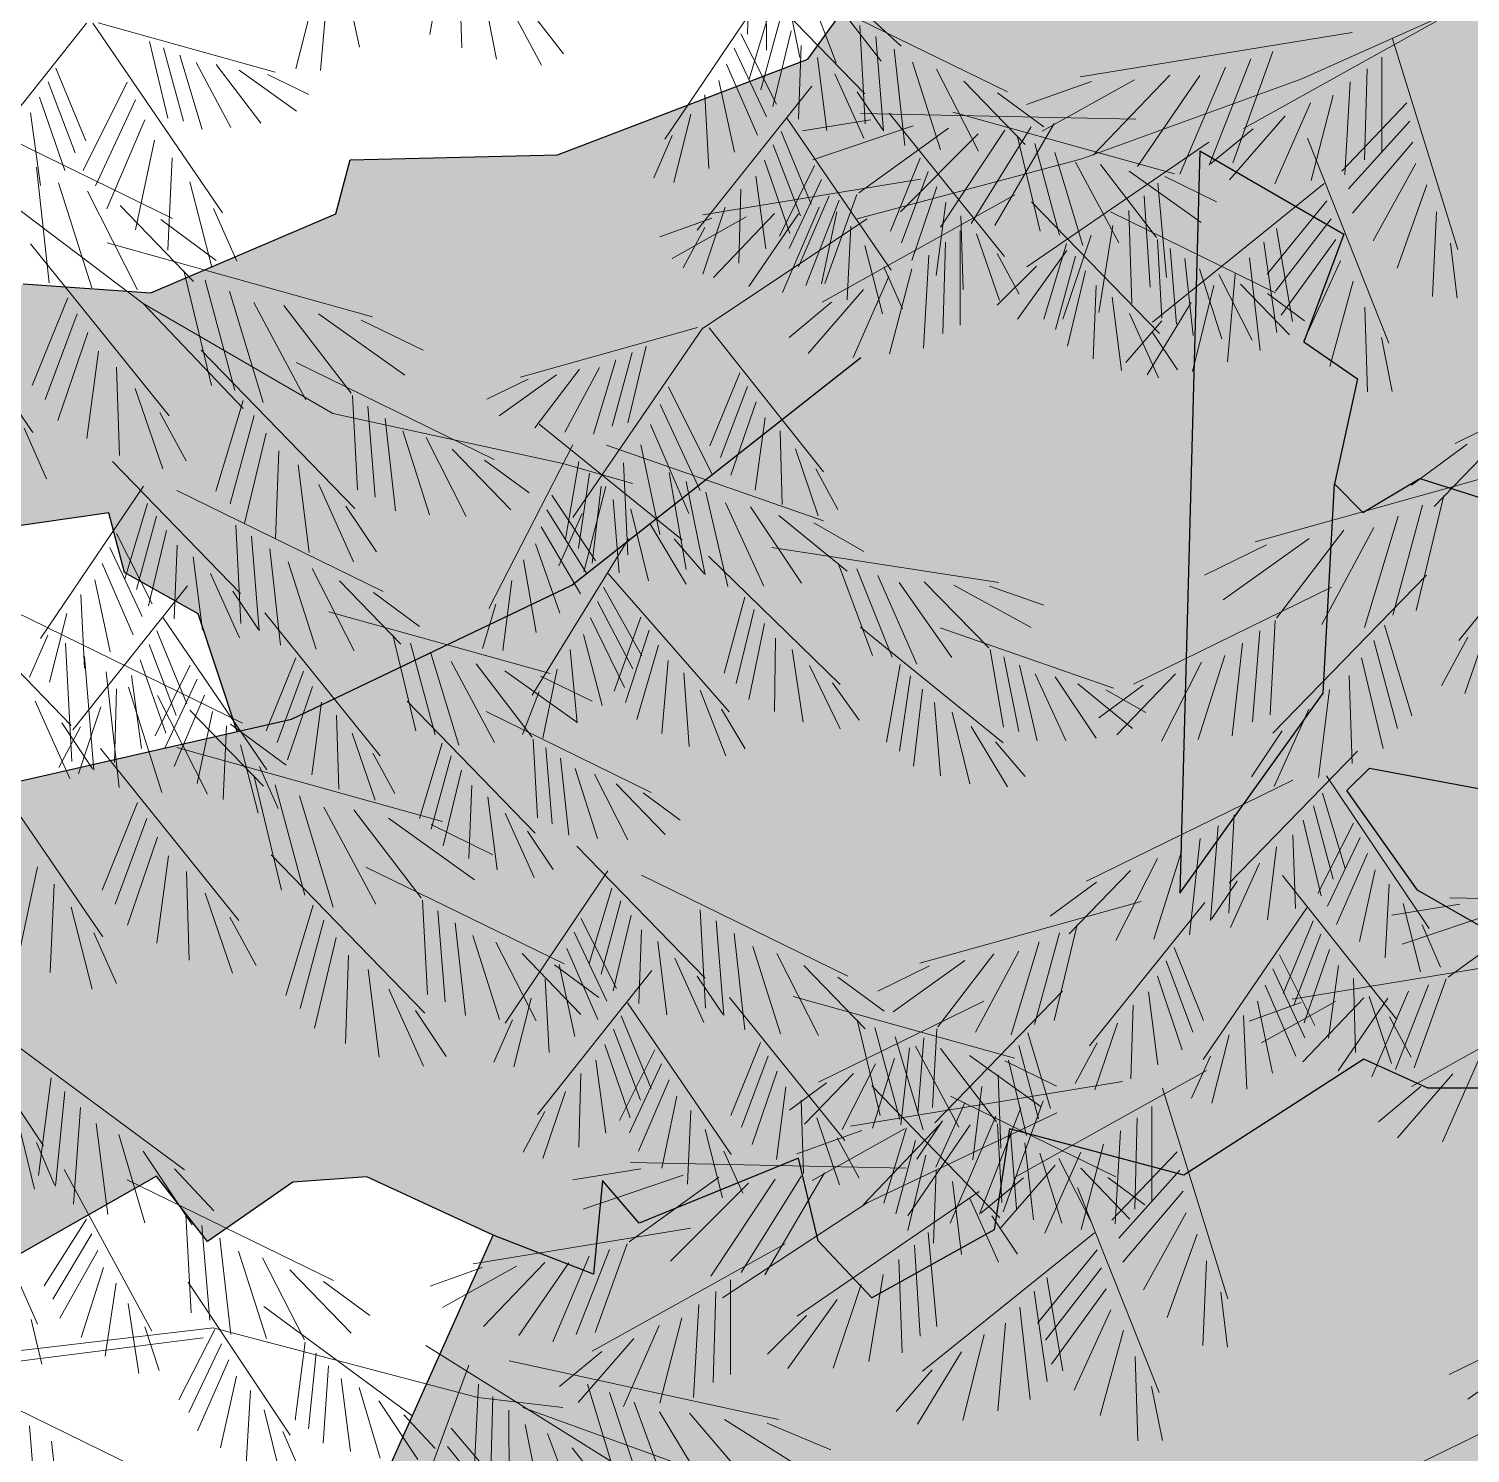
# Model space of a CAD drawing. Header units: millimetres. Extents: x 2403 to 72627, y 1744 to 50777.
# Drawn here: x 22744 to 26409, y 32480 to 36101 of the extents above; entities that cross this region are included whole.
import ezdxf

# ---------------------------------------------------------------- set-up
doc = ezdxf.new("R2010")
doc.units = ezdxf.units.MM
doc.layers.add('dwgmodels.com', color=250, linetype='Continuous')

# ---------------------------------------------------------------- blocks, each defined once
blk = doc.blocks.new('de7')
at = {"layer": 'dwgmodels.com', "linetype": 'Continuous', "lineweight": 0}
for p, q in [((-1054.1, 3943.4), (-387.3, 4241.8)), ((650.9, 4116.2), (631.4, 3999.5)), ((1038.1, 4116), (1035.2, 4000)), ((517.7, 4093.6), (541.7, 3983.7)), ((668.2, 4094.9), (671.8, 3982.9)), ((1021.5, 4091.9), (1184.3, 3924.2)), ((1058.5, 4098.3), (1059.1, 3979.9)), ((694.2, 4078.8), (715.9, 3968.4)), ((1079.2, 4080.2), (1101.8, 3970.4)), ((1107.6, 4068.7), (1147.7, 3963.7)), ((501.3, 4061.2), (492.4, 3954)), ((722.1, 4055.6), (773, 3960.8)), ((1060.8, 4060.5), (930.1, 3866.8)), ((1103.4, 4055), (1365.8, 3926.6)), ((1139, 4050.6), (1205.2, 3965.8)), ((1065.9, 4038.7), (1037.1, 3942.8)), ((1178.6, 4032.2), (1230.3, 3984.8)), ((-882.9, 4016.5), (-1128, 3880.1)), ((194.7, 4014.2), (49.2, 3831.3)), ((202.8, 4014), (367.8, 3772.9)), ((209.5, 4014.4), (434.6, 3951.7)), ((478.3, 4024.1), (461, 3956.1)), ((758, 4030.7), (801, 3975.2)), ((1077.4, 4022.6), (1052.1, 3929.3)), ((-989.8, 4002.3), (-1335.7, 3945.7)), ((1026.5, 4000.3), (1071.8, 3911)), ((1090.4, 4004.2), (1067.4, 3908.3)), ((1178.1, 4011.1), (1184.8, 3886.1)), ((1198.4, 3997.1), (1208.1, 3876.6)), ((-1090.8, 3977.9), (-1141.8, 3836.5)), ((-938.9, 3994), (-855.8, 3726.2)), ((274.7, 3990.8), (298.1, 3893.5)), ((292.7, 3982.7), (317.9, 3889.4)), ((1018, 3982.5), (1059.4, 3895.1)), ((1103.5, 3985.5), (1100, 3892.1)), ((1221.5, 3980.9), (1235, 3858.4)), ((-1119, 3968.7), (-1171.9, 3833.7)), ((-952.4, 3970.7), (-952.4, 3850.5)), ((313.2, 3973.4), (341.7, 3879)), ((334, 3963.9), (378, 3881.5)), ((359.4, 3961.4), (416.3, 3887)), ((1008.5, 3962.1), (1048, 3871.7)), ((1124.2, 3970.6), (1135.9, 3877.5)), ((1244.9, 3964.5), (1280.3, 3853.2)), ((-1321.5, 3940.1), (-1404.1, 3910.6)), ((-1266.9, 3942.2), (-1384.3, 3876.6)), ((-1333.5, 3841.7), (-1054.1, 3943.4)), ((-1222, 3947.9), (-1319.1, 3846.2)), ((-1183.7, 3947.4), (-1262.9, 3831.8)), ((-1151.1, 3958.2), (-1209.1, 3822.1)), ((-971.1, 3956.2), (-974.3, 3840.2)), ((155.8, 3956.9), (193.9, 3864.3)), ((388.8, 3954.4), (461.8, 3902.3)), ((424.8, 3949), (477.4, 3923.4)), ((998.8, 3941.3), (1018.7, 3850.1)), ((1146.1, 3949.7), (1182.8, 3867.9)), ((1275.5, 3955.7), (1328.6, 3851.2)), ((1310.1, 3940.4), (1387.9, 3859.7)), ((-1014, 3922.5), (-1042.3, 3814.1)), ((-992.4, 3939.5), (-999.2, 3821.4)), ((145.9, 3939.7), (180.3, 3849.3)), ((246.2, 3939.1), (190.3, 3827)), ((1116.7, 3933.8), (971.2, 3750.9)), ((981, 3923), (986, 3829.4)), ((1174.5, 3926.9), (1207, 3878.3)), ((1353.1, 3925.6), (1411.9, 3882.2)), ((-1043, 3912.6), (-1088.5, 3809.7)), ((-920.3, 3913), (-1003.3, 3826)), ((-10.7, 3919.8), (304.2, 3765.8)), ((134.8, 3920.2), (167.1, 3827)), ((256.9, 3916.8), (206, 3807.2)), ((-1602.4, 3891.3), (-1688.9, 3877.3)), ((-1264.9, 3892.1), (-1615.3, 3899.4)), ((-1368.7, 3886.4), (-1444.5, 3756.7)), ((-1075.3, 3896.1), (-1145.8, 3814.9)), ((-916.8, 3889.5), (-994.6, 3803.4)), ((123.6, 3900.2), (136.2, 3807.7)), ((269, 3891.4), (220.4, 3778.1)), ((963.2, 3898.6), (941.4, 3811.6)), ((1085.7, 3893), (1217.7, 3700.1)), ((1215.4, 3899.6), (1362, 3717.6)), ((1296.3, 3900.8), (1577.8, 3822.4)), ((-1548.3, 3883.4), (-1675.7, 3840.2)), ((-1503.1, 3880.8), (-1617.1, 3798.5)), ((-1465.6, 3873.3), (-1564.4, 3774.1)), ((-1431.5, 3878), (-1513.3, 3754.8)), ((-1398, 3882.5), (-1474.6, 3759.4)), ((-1115.8, 3879.8), (-1170, 3835.2)), ((-1047, 3867.8), (-943.2, 3607.2)), ((939.3, 3871.2), (915.9, 3817.6)), ((1077.8, 3876.5), (1115.9, 3783.9)), ((1377.8, 3871.4), (1407.1, 3749.6)), ((-1172.2, 3862.6), (-1403.7, 3704.2)), ((-912.9, 3862.8), (-989.5, 3772.6)), ((266.7, 3657.6), (6.3, 3854.4)), ((281.3, 3865.5), (257.2, 3751.3)), ((1067.9, 3859.3), (1102.3, 3769)), ((1400.3, 3861.2), (1431.8, 3744.5)), ((1425.9, 3849.6), (1461.6, 3731.5)), ((-1619.2, 3765.5), (-1333.5, 3841.7)), ((-909, 3835.6), (-963.4, 3737.6)), ((131, 3831), (147.3, 3683.9)), ((303.6, 3842.8), (298.2, 3725.7)), ((1056.8, 3839.8), (1089.1, 3746.6)), ((1120.4, 3833), (1075.7, 3743.3)), ((1254.6, 3842.5), (1217.1, 3749.7)), ((1452, 3837.6), (1507, 3734.7)), ((1483.7, 3834.6), (1554.9, 3741.5)), ((-1538.7, 3815.8), (-1815.5, 3770.5)), ((326.1, 3812.4), (354, 3703.8)), ((1045.6, 3819.8), (1058.2, 3727.3)), ((1129, 3815.2), (1088.2, 3727.5)), ((1264.6, 3825.4), (1230.8, 3734.8)), ((1520.5, 3825.8), (1611.7, 3760.7)), ((1565.5, 3819.1), (1631.2, 3787.1)), ((-1418.9, 3795.9), (-1664, 3659.6)), ((-1619.6, 3796.2), (-1660.3, 3683.1)), ((-1254.4, 3794.4), (-1247, 3678.6)), ((-1025.6, 3810.1), (-1244, 3634.2)), ((-1237.1, 3810.6), (-1226.1, 3690.9)), ((-894.9, 3808.4), (-933, 3702.5)), ((159.1, 3811.2), (201.5, 3677.7)), ((195.9, 3800.7), (259.5, 3675.3)), ((1026.4, 3802.9), (1024, 3709.2)), ((1138.7, 3794.8), (1099.8, 3704.2)), ((1275.8, 3805.9), (1244.1, 3712.5)), ((-1667.8, 3780.4), (-1714.2, 3671.6)), ((-1642.1, 3788.9), (-1684.4, 3680.8)), ((-1274.1, 3775.9), (-1270, 3657.6)), ((-1022.1, 3788.4), (-1098, 3695.2)), ((237.3, 3782.3), (330.7, 3685.5)), ((356.2, 3778.3), (385.9, 3711.5)), ((1006.7, 3780), (978.2, 3695)), ((1287.2, 3786), (1275.1, 3693.5)), ((1396.2, 3787.1), (1558.9, 3619.4)), ((-1804.1, 3766), (-1870.2, 3742.4)), ((-1760.5, 3767.7), (-1854.4, 3715.1)), ((-1816.1, 3625.8), (-1606.6, 3765.5)), ((-1724.5, 3772.2), (-1802.2, 3690.9)), ((-1693.9, 3771.8), (-1757.2, 3679.3)), ((-1294.1, 3757), (-1312.2, 3646.4)), ((-1016.8, 3765.3), (-1087.6, 3673.4)), ((-882.9, 3774.2), (-887.9, 3666.7)), ((289, 3764.5), (359.5, 3712.4)), ((1148.5, 3774.1), (1129.2, 3682.8)), ((1306.4, 3769.3), (1309.4, 3675.6)), ((1496.5, 3774.1), (1706.5, 3671.4)), ((-1488.4, 3750.2), (-1488.4, 3630)), ((-1322, 3744.4), (-1357.8, 3637.8)), ((-1086.2, 3753.2), (-1065.9, 3634.7)), ((-1010.8, 3739), (-1080.2, 3643.1)), ((980.8, 3754.5), (953.2, 3702.9)), ((1166.4, 3755.9), (1162, 3662.3)), ((1326.3, 3746.5), (1355.3, 3661.6)), ((1556.3, 3739.1), (1561.7, 3639)), ((-1507.1, 3735.6), (-1510.3, 3619.6)), ((-1352.7, 3725.1), (-1415.4, 3637.7)), ((-1102.2, 3735.7), (-1085.7, 3620.9)), ((-864.9, 3734.4), (-856.5, 3664.7)), ((-31.9, 3725.4), (126.4, 3493.9)), ((123.7, 3733.4), (299.6, 3515)), ((220.8, 3734.9), (558.5, 3640.7)), ((1184.3, 3731.6), (1206.7, 3644.8)), ((1352.4, 3721.2), (1380.3, 3669.8)), ((1440.6, 3733.9), (1411.7, 3638)), ((1572.6, 3727.8), (1580.4, 3631.4)), ((-1550, 3702), (-1578.3, 3593.6)), ((-1528.4, 3719), (-1535.2, 3600.8)), ((-1391.5, 3705), (-1441.3, 3655.6)), ((-1120.4, 3715.7), (-1107.1, 3598.1)), ((-1004.8, 3712.1), (-1051.3, 3610.2)), ((1208.4, 3704.4), (1232.2, 3650.9)), ((1452, 3717.8), (1426.7, 3624.5)), ((1591, 3714.9), (1601.9, 3616.9)), ((1609.8, 3701.7), (1638.1, 3612.7)), ((-1579, 3692.1), (-1624.5, 3589.2)), ((-1138.8, 3695.3), (-1148.3, 3583.7)), ((-988.6, 3686.1), (-1018.3, 3577.6)), ((318.6, 3699.5), (353.8, 3553.4)), ((345.6, 3687.3), (383.4, 3547.3)), ((1465, 3699.4), (1442, 3603.5)), ((1634.3, 3694.7), (1676.7, 3611.1)), ((-1611.3, 3675.6), (-1681.8, 3594.4)), ((-1165.7, 3680.6), (-1193.1, 3571.5)), ((376.4, 3673.3), (419.2, 3531.7)), ((1478.2, 3680.7), (1474.7, 3587.3)), ((1498.9, 3665.8), (1510.5, 3572.7)), ((1661.9, 3682.4), (1724.2, 3617.9)), ((1696.3, 3670.6), (1743.4, 3635.9)), ((-1651.8, 3659.3), (-1705.9, 3614.7)), ((-1194.7, 3658.9), (-1250.5, 3566.9)), ((-973.9, 3653), (-970.6, 3545.4)), ((170.8, 3664.9), (125.7, 3553.4)), ((508, 3517.9), (266.7, 3657.6)), ((266.7, 3657.6), (393.7, 3524.2)), ((407.6, 3659), (473.6, 3535.5)), ((445.7, 3655.4), (531.1, 3543.7)), ((-1231.9, 3635.9), (-1277.7, 3582.7)), ((-544.3, 3634), (-859.2, 3480)), ((182.7, 3644.4), (142.1, 3535.7)), ((489.8, 3644.8), (599.3, 3566.7)), ((543.8, 3636.7), (622.6, 3598.4)), ((1520.7, 3644.9), (1557.5, 3563.1)), ((-1822.4, 3627.1), (-2047.5, 3564.3)), ((-1815.7, 3626.7), (-1980.7, 3385.6)), ((-1807.6, 3626.9), (-1662.1, 3443.9)), ((-952.9, 3614.7), (-939.1, 3545.9)), ((196.2, 3621), (158.1, 3508.9)), ((1549.1, 3622.1), (1581.6, 3573.5)), ((-1905.6, 3595.4), (-1930.8, 3502)), ((-1887.6, 3603.5), (-1911, 3506.1)), ((209.9, 3597.1), (195.3, 3486)), ((340.6, 3598.4), (536, 3397.1)), ((-1972.3, 3574.1), (-2029.2, 3499.6)), ((-1946.9, 3576.5), (-1990.9, 3494.2)), ((-1926.1, 3586), (-1954.6, 3491.6)), ((233, 3577), (236.5, 3464.6)), ((461.1, 3582.8), (713, 3459.6)), ((-2037.7, 3561.7), (-2090.3, 3536.1)), ((-2001.7, 3567), (-2074.7, 3515)), ((-1768.7, 3569.5), (-1806.8, 3476.9)), ((-1859.1, 3551.7), (-1803.2, 3439.7)), ((-1758.8, 3552.4), (-1793.2, 3462)), ((256.7, 3549.6), (291.6, 3447.8)), ((532.8, 3540.7), (539.2, 3420.7)), ((-1869.8, 3529.5), (-1818.9, 3419.9)), ((-1747.7, 3532.8), (-1780, 3439.6)), ((288.1, 3519.2), (321.6, 3457.6)), ((393.9, 3534.5), (359.3, 3419.4)), ((552.3, 3527.2), (561.7, 3411.5)), ((-1881.9, 3504), (-1833.3, 3390.8)), ((-1736.5, 3512.8), (-1749.1, 3420.3)), ((407.7, 3515.2), (377.3, 3403.2)), ((800.1, 3454.4), (508, 3517.9)), ((574.5, 3511.7), (587.5, 3394.1)), ((770.3, 3504.4), (951.9, 3357.3)), ((-1717.3, 3496), (-1714.9, 3402.3)), ((-792.3, 3496.5), (-885.7, 3399.8)), ((115.3, 3499.1), (143.9, 3435)), ((423.3, 3493.1), (395.7, 3378)), ((596.9, 3495.9), (630.9, 3389.1)), ((626.4, 3487.5), (677.3, 3387.2)), ((-1894.2, 3478.2), (-1870.1, 3364)), ((-1697.7, 3473), (-1669.1, 3388)), ((-844, 3478.8), (-914.5, 3426.7)), ((439.1, 3470.6), (434.9, 3358.7)), ((659.5, 3472.8), (734.3, 3395.4)), ((813.1, 3477.9), (706.4, 3270)), ((856, 3477.5), (1131.9, 3381.3)), ((-1916.5, 3455.4), (-1911.1, 3338.4)), ((-1671.7, 3447.5), (-1644.1, 3396)), ((-775.8, 3449.1), (-1113.5, 3355)), ((-678.7, 3447.6), (-854.6, 3229.2)), ((227.8, 3456.9), (390.5, 3289.2)), ((463.9, 3452.8), (477.8, 3341.1)), ((700.8, 3458.6), (757.3, 3416.9)), ((889, 3429), (800.1, 3454.4)), ((820.8, 3456.8), (803.6, 3358.2)), ((490.1, 3427.7), (534.2, 3329.5)), ((834.1, 3442.2), (820.1, 3346.5)), ((935.4, 3442.9), (957, 3319.5)), ((957.3, 3431.3), (981.3, 3312.9)), ((-1939, 3425), (-1966.9, 3316.5)), ((-873.6, 3413.7), (-908.8, 3267.7)), ((267.1, 3425.5), (136.3, 3231.8)), ((309.6, 3420), (572, 3291.6)), ((786.2, 3414.1), (841.8, 3330.7)), ((849.2, 3425.5), (837.8, 3327.5)), ((864.5, 3408.5), (872.1, 3315.4)), ((982.1, 3418.1), (1010.2, 3298)), ((-1969.1, 3390.9), (-1998.8, 3324.2)), ((-900.6, 3401.6), (-938.4, 3261.5)), ((272.2, 3403.7), (243.3, 3307.8)), ((524.2, 3400.3), (563.2, 3342)), ((779.9, 3395.3), (831.4, 3313.5)), ((886.8, 3396.2), (909.4, 3305.2)), ((1007.3, 3404.5), (1055.7, 3298.3)), ((1038.8, 3399.5), (1103.9, 3302.1)), ((-962.6, 3373.2), (-1028.6, 3249.7)), ((-931.4, 3387.6), (-974.2, 3245.9)), ((283.6, 3387.6), (258.3, 3294.3)), ((384.4, 3376.1), (391, 3251.1)), ((772.9, 3373.9), (822.8, 3288.9)), ((911, 3378), (957.2, 3301.2)), ((1074.9, 3388.3), (1161.8, 3317.6)), ((1119.4, 3378.8), (1182.9, 3342.7)), ((-1044.8, 3359.1), (-1154.2, 3280.9)), ((-1000.7, 3369.6), (-1086.1, 3257.9)), ((232.7, 3365.3), (278, 3276)), ((296.6, 3369.2), (273.6, 3273.3)), ((404.6, 3362.1), (414.4, 3241.6)), ((883.7, 3358.8), (761.1, 3159.8)), ((941.9, 3358.8), (979.9, 3314.4)), ((-1098.8, 3351), (-1177.6, 3312.6)), ((224.3, 3347.5), (265.6, 3260.1)), ((309.8, 3350.5), (306.3, 3257.1)), ((330.5, 3335.6), (342.1, 3242.5)), ((427.7, 3345.9), (441.3, 3223.4)), ((765.7, 3352.2), (796.3, 3264)), ((985.7, 3336.6), (1153, 3173.4)), ((1066, 3347.5), (1354.7, 3303.2)), ((-20, 3322.8), (175.3, 3121.5)), ((214.7, 3327.1), (254.2, 3236.7)), ((451.1, 3329.5), (486.5, 3218.2)), ((481.8, 3320.7), (534.8, 3216.2)), ((750.3, 3331.9), (766.3, 3239.5)), ((1150.4, 3327.9), (1194, 3210.5)), ((1173.9, 3320.5), (1219.2, 3208.4)), ((-895.6, 3312.6), (-1091, 3111.4)), ((322.9, 3298.8), (177.5, 3115.9)), ((205.1, 3306.3), (224.9, 3215.1)), ((352.3, 3314.7), (389.1, 3232.9)), ((516.3, 3305.4), (594.2, 3224.7)), ((735.5, 3305.5), (724.2, 3216.6)), ((857.8, 3314.5), (1011.8, 3138.7)), ((1200.8, 3312), (1250.3, 3199.1)), ((1228, 3303.3), (1295, 3207.6)), ((1259.9, 3304), (1341.7, 3220.1)), ((1297.5, 3299.7), (1395.8, 3245.9)), ((-1016.1, 3297), (-1268, 3173.8)), ((187.3, 3288), (192.2, 3194.4)), ((380.7, 3291.9), (413.2, 3243.3)), ((559.4, 3290.6), (618.1, 3247.2)), ((851.9, 3297.2), (900.8, 3209.8)), ((1031.5, 3284.6), (1005.3, 3187.9)), ((1342.9, 3298.4), (1412, 3274.5)), ((-811.7, 3263.9), (-846.6, 3162.1)), ((78.2, 3278.4), (393.1, 3124.4)), ((169.5, 3263.6), (147.7, 3176.6)), ((421.6, 3264.6), (568.2, 3082.6)), ((502.6, 3265.8), (784, 3187.4)), ((715, 3275.4), (698.1, 3219.4)), ((844.2, 3279), (889.1, 3193.4)), ((1043.4, 3268.8), (1020.7, 3174.8)), ((-1087.8, 3255), (-1094.2, 3134.9)), ((-948.9, 3248.7), (-914.3, 3133.6)), ((292, 3258), (423.9, 3065.1)), ((835.5, 3258.3), (878.6, 3169.6)), ((899.4, 3259.1), (865.7, 3164.8)), ((1056.9, 3250.8), (1036.6, 3154.3)), ((1178.7, 3246.4), (1360.3, 3099.4)), ((1279.9, 3245.5), (1500.6, 3168.6)), ((-1129.4, 3226), (-1142.5, 3108.3)), ((-1107.3, 3241.5), (-1116.6, 3125.8)), ((-962.6, 3229.4), (-932.3, 3117.4)), ((-843.1, 3233.5), (-876.5, 3171.8)), ((145.5, 3236.2), (122.1, 3182.6)), ((167.9, 3225.9), (175.9, 3075.8)), ((284, 3241.5), (322.2, 3148.9)), ((584.1, 3236.4), (613.4, 3114.6)), ((606.6, 3226.2), (638.1, 3109.5)), ((826.7, 3237.1), (850.3, 3146.8)), ((910, 3242.5), (880, 3150.5)), ((1070.6, 3232.4), (1069.6, 3139)), ((-1151.9, 3210.2), (-1185.9, 3103.4)), ((-978.2, 3207.4), (-950.7, 3092.3)), ((192.2, 3209), (203.9, 3064.4)), ((274.2, 3224.3), (308.6, 3134)), ((460.9, 3207.5), (423.3, 3114.7)), ((632.2, 3214.6), (667.9, 3096.5)), ((809.7, 3218.1), (818.5, 3124.8)), ((922.1, 3223.4), (894.3, 3128.8)), ((1091.7, 3218.1), (1105.8, 3125.4)), ((1343.4, 3217.8), (1360.6, 3119.2)), ((1360.9, 3208.6), (1380.1, 3113.8)), ((-1181.4, 3201.7), (-1232.3, 3101.5)), ((219.9, 3189.6), (236.2, 3042.6)), ((263.1, 3204.8), (295.4, 3111.6)), ((326.7, 3198), (282, 3108.3)), ((470.8, 3190.4), (437, 3099.8)), ((658.2, 3202.6), (713.3, 3099.7)), ((690, 3199.6), (761.1, 3106.5)), ((726.7, 3190.8), (817.9, 3125.7)), ((792.9, 3192.9), (774.7, 3105.1)), ((934.3, 3204), (926, 3111)), ((1114.1, 3197.8), (1153.1, 3117)), ((1229.1, 3198.9), (1211.9, 3100.2)), ((1380.7, 3198), (1403.2, 3102)), ((-1255.8, 3172.8), (-1312.3, 3131.1)), ((-1214.5, 3187), (-1289.2, 3109.6)), ((-994, 3184.9), (-989.8, 3072.9)), ((251.8, 3184.8), (264.5, 3092.3)), ((335.2, 3180.2), (294.5, 3092.5)), ((482.1, 3170.9), (450.3, 3077.5)), ((771.7, 3184.1), (837.4, 3152.1)), ((954.2, 3188.1), (961.1, 3094.6)), ((1143.1, 3175.7), (1176.9, 3128)), ((1242.4, 3184.3), (1228.4, 3088.6)), ((1400.9, 3187.1), (1439.6, 3102.2)), ((1426.1, 3183.1), (1478.2, 3105.2)), ((1455, 3174.2), (1524.5, 3117.6)), ((-1018.9, 3167), (-1032.8, 3055.4)), ((129.4, 3152.1), (173.5, 3054)), ((232.7, 3167.9), (230.3, 3074.2)), ((248, 3169.9), (290.4, 3036.4)), ((284.8, 3159.3), (348.4, 3034)), ((344.9, 3159.8), (306, 3069.2)), ((602.4, 3152.1), (765.2, 2984.4)), ((770.1, 3164.5), (748.9, 3110)), ((975, 3166.1), (1007.5, 3082.6)), ((1257.5, 3167.6), (1246.1, 3069.6)), ((1490.6, 3166.6), (1541.4, 3137.7)), ((-1045.1, 3141.9), (-1089.2, 3043.8)), ((213, 3145), (184.5, 3060)), ((326.2, 3140.9), (419.6, 3044.2)), ((354.7, 3139.1), (335.4, 3047.8)), ((493.4, 3151), (481.3, 3058.5)), ((512.7, 3134.3), (515.7, 3040.6)), ((702.8, 3139.1), (912.7, 3036.4)), ((1002.1, 3141.9), (1032.1, 3091.7)), ((1272.8, 3150.5), (1280.4, 3057.5)), ((1295.1, 3138.2), (1317.8, 3047.3)), ((187, 3119.5), (159.5, 3067.9)), ((163.5, 3124.7), (202.5, 3066.4)), ((372.6, 3120.9), (368.3, 3027.3)), ((377.9, 3123.2), (448.4, 3071.1)), ((1319.3, 3120.1), (1365.5, 3043.3)), ((-1079.2, 3114.6), (-1118.1, 3056.2)), ((532.5, 3111.5), (561.6, 3026.6)), ((646.8, 3098.9), (618, 3003)), ((762.6, 3104.1), (767.9, 3004)), ((1350.2, 3100.8), (1388.3, 3056.4)), ((-983.4, 3088.6), (-1146.2, 2920.9)), ((57, 3084.1), (215.3, 2852.6)), ((212.6, 3092), (388.5, 2873.6)), ((309.7, 3093.5), (647.4, 2999.4)), ((390.6, 3096.6), (412.9, 3009.8)), ((558.7, 3086.2), (586.5, 3034.8)), ((658.3, 3082.8), (633, 2989.5)), ((778.8, 3092.8), (786.6, 2996.4)), ((797.3, 3079.9), (808.1, 2981.9)), ((414.7, 3069.4), (438.4, 3015.9)), ((671.3, 3064.4), (648.3, 2968.5)), ((816, 3066.7), (844.3, 2977.7)), ((-1065.3, 3051.7), (-1327.7, 2923.3)), ((-1022.7, 3057.2), (-892, 2863.5)), ((407.5, 3058.1), (442.7, 2912.1)), ((434.5, 3046), (472.3, 2905.9)), ((684.4, 3045.7), (680.9, 2952.3)), ((840.5, 3059.7), (883, 2976.1)), ((868.2, 3047.4), (930.4, 2982.9)), ((-1027.8, 3035.4), (-999, 2939.5)), ((465.3, 3032), (508.1, 2890.3)), ((705.1, 3030.8), (716.8, 2937.7)), ((902.6, 3035.6), (949.6, 3000.9)), ((-1140, 3007.8), (-1146.7, 2882.8)), ((-1039.3, 3019.3), (-1014, 2926)), ((259.7, 3023.5), (214.6, 2912.1)), ((496.5, 3017.6), (562.5, 2894.1)), ((534.6, 3014), (620, 2902.3)), ((727, 3009.9), (763.7, 2928.1)), ((-1160.3, 2993.8), (-1170, 2873.3)), ((-1052.3, 3000.9), (-1029.3, 2905)), ((-988.4, 2997), (-1033.7, 2907.7)), ((271.6, 3003), (231, 2894.3)), ((578.7, 3003.5), (688.2, 2925.3)), ((632.7, 2995.4), (711.5, 2957)), ((755.4, 2987.1), (787.9, 2938.5)), ((-1183.4, 2977.6), (-1196.9, 2855.1)), ((-1065.4, 2982.2), (-1061.9, 2888.8)), ((-979.9, 2979.2), (-1021.3, 2891.8)), ((285.1, 2979.6), (247, 2867.5)), ((-1237.4, 2952.4), (-1290.5, 2847.9)), ((-1206.8, 2961.2), (-1242.2, 2849.9)), ((-1086.1, 2967.3), (-1097.8, 2874.2)), ((-970.4, 2958.8), (-1009.9, 2868.4)), ((298.8, 2955.8), (284.2, 2844.6)), ((429.5, 2957), (624.9, 2755.8)), ((818.3, 2968), (981.1, 2800.3)), ((-1272, 2937.1), (-1349.8, 2856.4)), ((-1108, 2946.4), (-1144.7, 2864.6)), ((-960.7, 2938), (-980.6, 2846.8)), ((132.3, 2941.5), (109.2, 2831.8)), ((321.9, 2935.7), (325.4, 2823.2)), ((550, 2941.4), (801.9, 2818.2)), ((857.6, 2936.6), (726.9, 2742.9)), ((-1315, 2922.3), (-1373.8, 2878.9)), ((-1136.4, 2923.6), (-1168.9, 2875)), ((-1078.6, 2930.5), (-933.1, 2747.6)), ((-942.9, 2919.7), (-947.9, 2826.1)), ((153.8, 2919.6), (148.6, 2807.3)), ((862.7, 2914.7), (833.9, 2818.8)), ((900.2, 2931), (1162.6, 2802.7)), ((-1258.2, 2897.5), (-1539.7, 2819.1)), ((-1177.3, 2896.3), (-1323.9, 2714.3)), ((-515.6, 2895.1), (-866, 2902.4)), ((345.6, 2908.3), (380.5, 2806.5)), ((621.7, 2899.4), (628.1, 2779.3)), ((874.2, 2898.6), (848.9, 2805.3)), ((-1047.6, 2889.7), (-1179.6, 2696.8)), ((-853.1, 2894.3), (-939.6, 2880.3)), ((-799, 2886.5), (-926.4, 2843.3)), ((-925.1, 2895.3), (-903.3, 2808.3)), ((-753.8, 2883.9), (-867.8, 2801.6)), ((175.3, 2890.5), (202.1, 2786.3)), ((377, 2877.9), (410.5, 2816.2)), ((482.8, 2893.1), (448.2, 2778)), ((641.2, 2885.9), (650.6, 2770.2)), ((887.2, 2880.2), (864.2, 2784.3)), ((974.9, 2887.2), (981.6, 2762.2)), ((-1339.7, 2868.1), (-1369, 2746.3)), ((-1039.7, 2873.2), (-1077.8, 2780.6)), ((-901.2, 2867.9), (-877.8, 2814.3)), ((496.6, 2873.8), (466.2, 2761.8)), ((663.4, 2870.4), (676.4, 2752.7)), ((823.3, 2876.4), (868.6, 2787)), ((900.3, 2861.5), (896.8, 2768.2)), ((995.2, 2873.1), (1004.9, 2752.6)), ((-1387.8, 2846.3), (-1423.5, 2728.2)), ((-1362.2, 2857.9), (-1393.7, 2741.2)), ((-1029.8, 2856), (-1064.2, 2765.7)), ((204.2, 2857.7), (232.8, 2793.6)), ((512.2, 2851.8), (484.6, 2736.7)), ((685.8, 2854.6), (719.8, 2747.8)), ((715.3, 2846.1), (766.2, 2745.9)), ((814.8, 2858.5), (856.2, 2771.1)), ((921, 2846.6), (932.7, 2753.6)), ((1018.3, 2857), (1031.8, 2734.4)), ((1041.7, 2840.5), (1077.1, 2729.3)), ((-1482.4, 2822.5), (-1573.6, 2757.4)), ((-1445.6, 2831.3), (-1516.8, 2738.2)), ((-1413.9, 2834.3), (-1468.9, 2731.4)), ((-1226.5, 2822.1), (-1192.7, 2731.5)), ((-1216.5, 2839.2), (-1179, 2746.4)), ((-1082.3, 2829.7), (-1037.6, 2740)), ((-1018.7, 2836.5), (-1051, 2743.3)), ((528, 2829.3), (523.8, 2717.3)), ((748.4, 2831.4), (823.2, 2754)), ((805.3, 2838.1), (844.8, 2747.8)), ((942.9, 2825.7), (979.6, 2743.9)), ((1072.3, 2831.7), (1125.4, 2727.3)), ((-1527.4, 2815.8), (-1593.1, 2783.8)), ((-1090.9, 2811.9), (-1050.1, 2724.2)), ((-789.4, 2818.8), (-1066.2, 2773.5)), ((-1007.5, 2816.5), (-1020.1, 2724)), ((552.8, 2811.4), (566.7, 2699.8)), ((913.5, 2809.9), (768, 2626.9)), ((789.7, 2817.2), (846.2, 2775.5)), ((795.6, 2817.4), (815.5, 2726.1)), ((1106.9, 2816.4), (1184.7, 2735.8)), ((-1237.7, 2802.6), (-1206, 2709.2)), ((-1100.6, 2791.5), (-1061.7, 2700.9)), ((-988.3, 2799.6), (-985.9, 2705.9)), ((-892.8, 2791.9), (-935.1, 2683.9)), ((-669.6, 2799), (-914.7, 2662.7)), ((-870.3, 2799.2), (-911, 2686.2)), ((579, 2786.3), (623.1, 2688.2)), ((777.8, 2799.1), (782.8, 2705.5)), ((971.3, 2802.9), (1003.8, 2754.3)), ((1149.9, 2801.6), (1208.7, 2758.2)), ((-1458.4, 2770.8), (-1668.4, 2668.1)), ((-1358.1, 2783.8), (-1520.8, 2616.1)), ((-1249.1, 2782.7), (-1237, 2690.2)), ((-1054.8, 2769.1), (-1120.9, 2745.4)), ((-1110.4, 2770.8), (-1091.1, 2679.5)), ((-1011.2, 2770.7), (-1105.1, 2718.2)), ((-975.2, 2775.3), (-1052.9, 2693.9)), ((-944.6, 2774.8), (-1007.9, 2682.4)), ((-968.6, 2776.7), (-940.1, 2691.7)), ((-918.5, 2783.5), (-964.9, 2674.6)), ((10.4, 2781.2), (140.2, 2586.9)), ((760, 2774.6), (738.2, 2687.7)), ((882.5, 2769), (1014.5, 2576.1)), ((1012.2, 2775.7), (1158.8, 2593.7)), ((1093.1, 2776.9), (1374.6, 2698.5)), ((-1268.3, 2766), (-1271.3, 2672.3)), ((-1128.3, 2752.6), (-1123.9, 2659)), ((-942.7, 2751.2), (-915.1, 2699.6)), ((613.1, 2759), (652.1, 2700.6)), ((874.6, 2752.5), (912.7, 2659.9)), ((-1518.2, 2735.8), (-1523.6, 2635.7)), ((-1402.5, 2730.6), (-1373.6, 2634.7)), ((-1288.2, 2743.2), (-1317.2, 2658.3)), ((736.1, 2747.2), (712.7, 2693.6)), ((864.7, 2735.4), (899.1, 2645)), ((1174.6, 2747.4), (1203.9, 2625.7)), ((1197.1, 2737.3), (1228.6, 2620.6)), ((-1534.5, 2724.5), (-1542.3, 2628.1)), ((-1413.9, 2714.5), (-1388.6, 2621.2)), ((-1314.3, 2717.9), (-1342.2, 2666.5)), ((-1146.2, 2728.3), (-1168.6, 2641.5)), ((84.2, 2730.1), (319.2, 2556.5)), ((853.6, 2715.8), (885.9, 2622.6)), ((1051.4, 2718.6), (1013.9, 2625.7)), ((1222.7, 2725.6), (1258.4, 2607.6)), ((1248.8, 2713.7), (1303.8, 2610.7)), ((-1571.7, 2698.4), (-1600, 2609.4)), ((-1552.9, 2711.6), (-1563.8, 2613.6)), ((-1426.9, 2696.1), (-1403.9, 2600.2)), ((-1170.3, 2701.1), (-1194.1, 2647.6)), ((-829.7, 2695.1), (-875.2, 2592.3)), ((842.4, 2695.9), (855, 2603.3)), ((917.2, 2709), (872.5, 2619.4)), ((1061.4, 2701.5), (1027.6, 2610.9)), ((1280.5, 2710.6), (1351.7, 2617.6)), ((1317.3, 2701.8), (1408.5, 2636.7)), ((1362.3, 2695.1), (1428, 2663.1)), ((-1623.8, 2679.1), (-1686.1, 2614.6)), ((-1596.2, 2691.4), (-1638.6, 2607.8)), ((-1440.1, 2677.4), (-1436.6, 2584)), ((-1175, 2683), (-1420.1, 2546.6)), ((-862, 2678.7), (-932.5, 2597.4)), ((823.2, 2679), (820.8, 2585.3)), ((925.8, 2691.2), (885, 2603.5)), ((1072.6, 2682), (1040.9, 2588.6)), ((-1658.2, 2667.3), (-1705.3, 2632.6)), ((-1281.9, 2668.8), (-1627.8, 2612.2)), ((-1460.8, 2662.5), (-1472.4, 2569.4)), ((-1231, 2660.5), (-1147.9, 2392.7)), ((-902.5, 2662.3), (-956.6, 2617.7)), ((149.8, 2673.5), (133.8, 2549.3)), ((935.5, 2670.9), (896.6, 2580.3)), ((1084, 2662.1), (1071.9, 2569.5)), ((1193, 2663.2), (1355.7, 2495.5)), ((-1482.6, 2641.6), (-1519.4, 2559.8)), ((-1382.9, 2644.4), (-1433.9, 2503)), ((167.2, 2656), (155.1, 2535.7)), ((803.5, 2656), (775, 2571)), ((945.3, 2650.2), (926, 2558.8)), ((1103.2, 2645.3), (1106.2, 2551.7)), ((1293.3, 2650.2), (1503.3, 2547.5)), ((-1606.6, 2514.6), (-1365.3, 2628.9)), ((-1443.2, 2624.7), (-1501.2, 2488.6)), ((-1411.1, 2635.2), (-1464, 2500.2)), ((-1263.2, 2622.7), (-1266.4, 2506.7)), ((-1244.5, 2637.2), (-1244.5, 2517)), ((187, 2636), (178.3, 2513)), ((777.6, 2630.6), (750, 2579)), ((963.2, 2632), (958.8, 2538.4)), ((1123.1, 2622.5), (1152.1, 2537.7)), ((-1613.6, 2606.6), (-1696.2, 2577.1)), ((-1559, 2608.7), (-1676.4, 2543.1)), ((-1514.1, 2614.4), (-1611.2, 2512.7)), ((-1475.8, 2613.9), (-1555, 2498.3)), ((-1511, 2618.8), (-1543.5, 2570.2)), ((-1284.5, 2606), (-1291.3, 2487.9)), ((107.2, 2618.8), (128.6, 2531.8)), ((207.1, 2615.6), (221.8, 2499.8)), ((981.1, 2607.7), (1003.5, 2520.9)), ((1237.4, 2609.9), (1208.5, 2514)), ((1353.1, 2615.1), (1358.5, 2515.1)), ((1369.4, 2603.8), (1377.2, 2507.5)), ((-1306.1, 2589), (-1334.4, 2480.6)), ((131, 2591.3), (154.2, 2537.6)), ((235.6, 2601.4), (269, 2489.1)), ((1149.2, 2597.2), (1177.1, 2545.8)), ((1248.8, 2593.8), (1223.5, 2500.5)), ((1387.8, 2590.9), (1398.7, 2492.9)), ((-1557, 2558.6), (-1907.4, 2565.9)), ((-1335.1, 2579.1), (-1380.6, 2476.2)), ((-1212.4, 2579.5), (-1295.4, 2492.5)), ((37.6, 2574), (132.6, 2360.4)), ((266.8, 2580.1), (328.9, 2486.8)), ((1005.2, 2580.4), (1029, 2527)), ((1261.8, 2575.4), (1238.8, 2479.5)), ((1406.6, 2577.8), (1434.9, 2488.8)), ((1431.1, 2570.8), (1473.5, 2487.2)), ((-1894.5, 2557.8), (-1981, 2543.8)), ((-1840.4, 2549.9), (-1967.8, 2506.7)), ((-1795.2, 2547.3), (-1909.2, 2465)), ((-1690.1, 2549), (-1766.7, 2425.9)), ((-1660.8, 2552.9), (-1736.6, 2423.2)), ((-1367.4, 2562.6), (-1437.9, 2481.4)), ((-1208.9, 2556), (-1286.7, 2469.9)), ((166.3, 2557.1), (277.7, 2351.6)), ((306.5, 2557.8), (356.5, 2504.5)), ((1275, 2556.7), (1271.5, 2463.4)), ((1458.7, 2558.5), (1521, 2494)), ((-1757.7, 2539.8), (-1856.5, 2440.6)), ((-1723.6, 2544.5), (-1805.4, 2421.3)), ((-1464.3, 2529.1), (-1695.8, 2370.7)), ((-1407.9, 2546.3), (-1462.1, 2501.7)), ((-1339.1, 2534.3), (-1235.3, 2273.7)), ((-1205, 2529.3), (-1281.6, 2439.1)), ((246.2, 2543.7), (508.9, 2415.8)), ((1295.7, 2541.8), (1307.3, 2448.8)), ((1493.1, 2546.7), (1540.2, 2511.9)), ((-1790.7, 2393.9), (-1606.6, 2514.6)), ((1317.5, 2520.9), (1354.3, 2439.1)), ((-1201.1, 2502.1), (-1255.5, 2404.1)), ((194.7, 2493.8), (141, 2409.3)), ((321, 2500), (327.9, 2375)), ((1345.9, 2498.1), (1378.4, 2449.5)), ((-1830.8, 2482.3), (-2107.6, 2437)), ((-1317.7, 2476.6), (-1536.1, 2300.7)), ((-1529.2, 2477.1), (-1518.2, 2357.4)), ((-1187, 2474.9), (-1225.1, 2369)), ((201.4, 2475.3), (151.7, 2392.3)), ((341.3, 2486), (351.3, 2365.5)), ((-1711, 2462.4), (-1956.1, 2326.1)), ((-1911.7, 2462.7), (-1952.4, 2349.6)), ((-1546.5, 2460.9), (-1539.1, 2345.1)), ((364.4, 2469.9), (378.2, 2347.4)), ((-2016.6, 2438.7), (-2094.3, 2357.4)), ((-1986, 2438.3), (-2049.3, 2345.8)), ((-1959.9, 2446.9), (-2006.3, 2338.1)), ((-1934.2, 2455.4), (-1976.5, 2347.3)), ((-1566.2, 2442.4), (-1562.1, 2324.1)), ((-1314.2, 2454.9), (-1390.1, 2361.7)), ((-1175, 2440.7), (-1180, 2333.2)), ((208.9, 2454), (160.8, 2367.9)), ((387.9, 2453.4), (423.4, 2342.3)), ((418.6, 2444.7), (471.8, 2340.3)), ((-2096.2, 2432.5), (-2162.3, 2408.9)), ((-2052.6, 2434.2), (-2146.5, 2381.6)), ((-1586.2, 2423.5), (-1604.3, 2312.9)), ((-1308.9, 2431.8), (-1379.7, 2339.9)), ((-1378.3, 2419.7), (-1358, 2301.2)), ((216.5, 2432.4), (187.9, 2343.6)), ((453.1, 2429.5), (531.1, 2349)), ((-1799.2, 2402.1), (-1802.4, 2286.1)), ((-1780.5, 2416.7), (-1780.5, 2296.5)), ((-1614.1, 2410.9), (-1649.9, 2304.3)), ((-1394.3, 2402.2), (-1377.8, 2287.4)), ((-1302.9, 2405.5), (-1372.3, 2309.6)), ((-1157, 2400.9), (-1148.6, 2331.2)), ((232.4, 2412.5), (218.4, 2319.8)), ((323.9, 2413.8), (453.7, 2219.5)), ((496.2, 2414.7), (555, 2371.4)), ((-1820.5, 2385.5), (-1827.3, 2267.3)), ((-1644.8, 2391.6), (-1707.5, 2304.2)), ((247.8, 2386.5), (261.1, 2297.8)), ((420.3, 2382.9), (608.2, 2244.1)), ((-1842.1, 2368.5), (-1870.4, 2260.1)), ((-1683.6, 2371.5), (-1733.4, 2322.1)), ((-1412.5, 2382.2), (-1399.2, 2264.6)), ((-1296.9, 2378.6), (-1343.4, 2276.7)), ((124.3, 2366.3), (138, 2309.5)), ((-1871.1, 2358.6), (-1916.6, 2255.7)), ((-1457.8, 2347.1), (-1485.2, 2238)), ((-1430.9, 2361.8), (-1440.4, 2250.2)), ((-1280.7, 2352.6), (-1310.4, 2244.1)), ((355.6, 2355.8), (-76.2, 2305)), ((268.9, 2356.8), (287.1, 2301.3)), ((357.9, 2353.5), (312.3, 2264.3)), ((692.1, 2267), (355.6, 2355.8)), ((-1903.4, 2342.1), (-1973.9, 2260.9)), ((-787.6, 2335), (-866.5, 2296.6)), ((-733.6, 2343.1), (-843.1, 2264.9)), ((-57.2, 2292.4), (342.9, 2343.1)), ((366.3, 2335.6), (324.6, 2248.3)), ((472.7, 2337.7), (459.9, 2238.3)), ((626.2, 2333.4), (863.9, 2184.5)), ((-1943.9, 2325.8), (-1998, 2281.2)), ((-1486.8, 2325.4), (-1542.6, 2233.4)), ((-1266, 2319.5), (-1262.7, 2211.9)), ((375.8, 2315.1), (335.9, 2224.9)), ((486.7, 2323.7), (477, 2227.5)), ((732.2, 2313.8), (1074.7, 2239.2)), ((-1524, 2302.4), (-1569.8, 2249.2)), ((8.3, 2300.5), (323.2, 2146.5)), ((385.3, 2294.3), (365.1, 2203.2)), ((502.5, 2307.6), (495.5, 2209.3)), ((518.6, 2291.3), (530.3, 2198.7)), ((681, 2308.1), (584, 2045)), ((-1245, 2281.2), (-1231.2, 2212.4)), ((-704.9, 2281), (-956.8, 2157.8)), ((403, 2275.9), (397.7, 2182.4)), ((541.4, 2280), (568.1, 2190.1)), ((693.2, 2284.1), (687, 2164.1)), ((831.8, 2284.1), (875.3, 2140.3)), ((859.5, 2273.5), (905.3, 2135.8)), ((566.4, 2262.9), (616, 2188.3)), ((800.1, 2254.3), (692.1, 2267)), ((711.1, 2268.6), (708.3, 2152.6)), ((1066.8, 2139.9), (749.3, 2254.3)), ((891, 2261.3), (941.8, 2122.3)), ((420.7, 2251.4), (442.1, 2164.4)), ((598.1, 2245.1), (638.1, 2202.4)), ((731.6, 2250.9), (732.2, 2132.5)), ((923, 2248.8), (996, 2129.2)), ((961.2, 2247.3), (1052.9, 2140.7)), ((1005.9, 2239.3), (1119.6, 2167.6)), ((122.3, 2231.1), (134, 2086.5)), ((444.5, 2223.9), (467.7, 2170.2)), ((658.2, 2228.1), (736.5, 2136.9)), ((752.3, 2232.8), (774.9, 2123.1)), ((780.6, 2221.4), (820.8, 2116.3)), ((1060.2, 2234.4), (1141.2, 2200.6)), ((150, 2211.7), (166.3, 2064.7)), ((653.5, 2204.9), (726.6, 2114.8)), ((812.1, 2203.3), (878.3, 2118.5))]:
    blk.add_line(p, q, dxfattribs=at)
blk = doc.blocks.new('Pine 1 Elev_130')
h = blk.add_hatch(color=256)
h.dxf.hatch_style = 1
h.set_gradient(color1=(0, 127, 31), one_color=1, tint=1, name='SPHERICAL')
h.paths.add_polyline_path([(450.3, 2550.3), (391.1, 2573.1), (383.9, 2687.4), (320.7, 2644), (185.2, 2686.8), (128.6, 2653.1), (100.4, 2681.4), (89.2, 2473.5), (-53.3, 2274.3), (-33.6, 3012.8), (109.7, 2930), (69.8, 2822.7), (123.4, 2785.8), (100.4, 2681.4), (128.6, 2653.1), (185.2, 2686.8), (320.7, 2644), (383.9, 2687.4), (391.1, 2573.1), (450.3, 2550.3), (543.8, 2626.3), (667.9, 2583.5), (707.6, 2629.6), (837.3, 2540.6), (862.9, 2616.8), (939.1, 2596.8), (984.5, 2644.6), (1035.2, 2597.9), (1071.6, 2508.8), (1216.2, 2502.4), (1173.7, 2621.4), (1233.5, 2589.1), (1193, 2681.6), (1306.4, 2618.2), (1405.7, 2736.5), (1307, 2796.1), (1230.7, 2776.6), (1177, 2776.8), (1143.4, 2853.2), (1105.3, 2871.7), (1062.2, 2870.6), (1025.2, 3003.3), (1118.4, 2991.7), (1192, 3050.8), (1166.7, 3096), (1059.4, 3099.2), (980.4, 3127.7), (875.9, 3128), (672.7, 3188), (613.5, 3224.9), (511.8, 3236.6), (472.4, 3281.9), (424.7, 3355.5), (399.6, 3468.6), (520.9, 3408.9), (591.3, 3340.8), (631, 3405.7), (738.2, 3337.5), (870.8, 3299), (933.2, 3368), (1045.9, 3297), (1122.4, 3367.4), (1238.3, 3375.5), (1244.3, 3480), (1388.5, 3538.8), (1309.7, 3612.5), (1256.1, 3643.8), (1114.8, 3616), (1146.1, 3692.1), (1123.6, 3726.1), (925.8, 3718.3), (736.7, 3766.9), (559, 3852.2), (376.1, 4076), (181.7, 4270.9), (71.9, 4294), (-211.3, 4583), (-418, 4389.3), (-598.5, 4288.2), (-627.4, 4236.2), (-818.1, 4195.8), (-968.4, 4224.7), (-1043.5, 4236.2), (-1130.2, 4166.9), (-1159.1, 4103.3), (-1037.8, 4190), (-985.7, 4161.1), (-1014.6, 4097.5), (-945.3, 4138), (-893.3, 4109.1), (-760.4, 4103.3), (-748.8, 4010.8), (-673.7, 4010.8), (-679.4, 3941.5), (-604.1, 3866.1), (-712.3, 3797), (-1034.5, 3758.5), (-1268.9, 3764.9), (-1435.5, 3782.4), (-1514.7, 3762.9), (-1466.8, 3726), (-1387.8, 3683.4), (-1393.6, 3635.4), (-1429.7, 3558.9), (-1352.9, 3568.9), (-1309, 3618.2), (-1286.3, 3629.4), (-1272.4, 3550.2), (-1233, 3527.5), (-1108.5, 3589.3), (-1094.5, 3535.5), (-1162.7, 3434.1), (-1145.8, 3394.5), (-1038.2, 3470.4), (-947.8, 3472.9), (-891.4, 3447.3), (-919.9, 3365.5), (-894.7, 3320.2), (-722.1, 3352.1), (-640.2, 3395.7), (-580.9, 3392.6), (-422.7, 3392.1), (-366, 3442.8), (-320.9, 3408.7), (-291.7, 3413.1), (-314.4, 3254.8), (-423.6, 3104), (-672.5, 3008.7), (-878.7, 3003.8), (-893, 2950.1), (-1076.9, 2871.6), (-1204, 2880.5), (-1239.4, 2846.7), (-1393.5, 2813.3), (-1447.2, 2782.4), (-1289.2, 2733.9), (-1346, 2652.2), (-1258.4, 2661.8), (-1224.5, 2637.6), (-1118.7, 2652.7), (-1103.2, 2593.5), (-1029.9, 2552.3), (-991.3, 2435.1), (-1231, 2380.6), (-1445.8, 2358.7), (-1660.3, 2398.9), (-1683, 2376.4), (-1612.7, 2277.3), (-1498.5, 2212), (-1367.1, 2234.2), (-1361.6, 2200.2), (-1523.1, 2034.1), (-1494.9, 2017.1), (-1410.2, 2005.5), (-1321.2, 2002.4), (-1240.5, 2072.7), (-1272, 1945.7), (-1229.7, 1903.2), (-1071.3, 1993.1), (-1020.6, 1928), (-935.7, 1987), (-862.2, 1992.4), (-736.5, 1934.2), (-870.2, 1635.5), (-1014.6, 1600.9), (-956.8, 1554.6), (-1066.7, 1502.6), (-1043.5, 1462.2), (-1008.9, 1462.2), (-906.7, 1345.7), (-881.4, 1308.9), (-779.9, 1229.4), (-743, 1127), (-552.3, 1190.5), (-562.8, 1101.6), (-413, 1135), (-326.9, 1063.4), (-202.8, 1077.9), (-222.9, 959.4), (-40.9, 896.5), (66.7, 973.9), (106.2, 958.2), (154.4, 1011.7), (227.8, 997.4), (287.3, 1067.8), (447.5, 1046.1), (507.1, 904.7), (399.5, 813.2), (499.5, 682), (579.9, 688.3), (614, 770.1), (822.8, 684.7), (884.8, 632.3), (955.7, 722.4), (1133.8, 771.3), (1424.2, 728.2), (1470.1, 795.6), (1382.7, 860.9), (1594.6, 874.3), (1512.8, 900), (1710.6, 933.3), (1586.4, 959.1), (1578, 984.5), (1747.8, 1077.2), (1714, 1111.2), (1612.3, 1103.1), (1394.7, 1075.5), (1293.2, 1138), (1135.2, 1190.5), (1031.2, 1311.9), (1164.1, 1288.8), (1302.8, 1375.5), (1366.4, 1358.1), (1406.9, 1381.3), (1366.4, 1421.7), (1412.7, 1462.2), (1505.1, 1450.6), (1516.7, 1485.3), (1487.8, 1537.3), (1580.2, 1577.7), (1614, 1637), (1568.7, 1658.7), (1455.7, 1603.6), (1292.1, 1663.4), (1135.2, 1670.2), (1023.8, 1678.4), (922.3, 1763.5), (841, 1828.9), (1060.1, 1982.3), (1089, 1953.4), (1117.5, 1856.1), (1181.5, 1901.4), (1187.3, 2011.2), (1315.7, 1988.2), (1389.5, 1976.5), (1372.4, 2036), (1412.7, 2097.9), (1557.1, 2097.9), (1701.6, 2178.8), (1747.8, 2282.8), (1713.2, 2317.5), (1661.2, 2265.5), (1516.7, 2201.9), (1435.8, 2253.9), (1516.7, 2323.3), (1366.4, 2265.5), (1127.5, 2305.2), (1141.7, 2344.7), (1150.4, 2398.3), (961.1, 2407.4), (856.8, 2475.6), (752.3, 2459), (536.5, 2620.4)])
h = blk.add_hatch(color=256)
h.dxf.hatch_style = 1
h.set_gradient(color1=(127, 95, 63), one_color=1, tint=1, name='SPHERICAL')
h.paths.add_polyline_path([(-142, 0), (112.3, -5.8), (83.4, 670.4), (-136.2, 682)])
h.paths.add_polyline_path([(69.8, 2822.7), (109.7, 2930), (-33.6, 3012.8), (-53.3, 2274.3), (89.2, 2473.5), (100.4, 2681.4), (123.4, 2785.8)])
for p, q in [((-33.6, 3012.8), (109.7, 2930)), ((-53.3, 2274.3), (89.2, 2473.5))]:
    blk.add_line(p, q)
at = {"layer": 'dwgmodels.com', "linetype": 'Continuous'}
for p, q in [((-423.6, 3104), (-314.4, 3254.8)), ((-672.5, 3008.7), (-423.6, 3104)), ((-33.6, 3012.8), (-53.3, 2274.3)), ((-893, 2950.1), (-878.7, 3003.8)), ((-878.7, 3003.8), (-672.5, 3008.7)), ((-1076.9, 2871.6), (-893, 2950.1)), ((109.7, 2930), (69.8, 2822.7)), ((-1204, 2880.5), (-1076.9, 2871.6)), ((69.8, 2822.7), (123.4, 2785.8)), ((-658.4, 2580.7), (-370.9, 2807.2)), ((123.4, 2785.8), (100.4, 2681.4)), ((89.2, 2473.5), (100.4, 2681.4)), ((100.4, 2681.4), (128.6, 2653.1)), ((128.6, 2653.1), (185.2, 2686.8)), ((185.2, 2686.8), (320.7, 2644)), ((-1118.7, 2652.7), (-1224.5, 2637.6)), ((-1103.2, 2593.5), (-1118.7, 2652.7)), ((-1029.9, 2552.3), (-1103.2, 2593.5)), ((-937, 2447.5), (-658.4, 2580.7)), ((-991.3, 2435.1), (-1029.9, 2552.3)), ((-1231, 2380.6), (-937, 2447.5)), ((-1683, 2376.4), (-1660.3, 2398.9)), ((-1660.3, 2398.9), (-1445.8, 2358.7)), ((-1612.7, 2277.3), (-1683, 2376.4)), ((-1498.5, 2212), (-1612.7, 2277.3)), ((129.7, 2109.4), (-49.5, 1993.9)), ((193.2, 2080.5), (129.7, 2109.4)), ((303, 2080.5), (193.2, 2080.5)), ((-222.9, 2040.1), (-238.1, 1939.5)), ((-49.5, 1993.9), (-222.9, 2040.1)), ((-432.8, 2010.8), (-591.2, 1946.3)), ((-413.3, 1928.8), (-432.8, 2010.8)), ((-1071.3, 1993.1), (-1229.7, 1903.2)), ((-1020.6, 1928), (-1071.3, 1993.1)), ((-935.7, 1987), (-1020.6, 1928)), ((-862.2, 1992.4), (-935.7, 1987)), ((-736.5, 1934.2), (-862.2, 1992.4)), ((-627.8, 1988.8), (-636.6, 1895.6)), ((-591.2, 1946.3), (-627.8, 1988.8)), ((-238.1, 1939.5), (-359.8, 1872.1)), ((-870.2, 1635.5), (-736.5, 1934.2)), ((-636.6, 1895.6), (-736.5, 1934.2)), ((-359.8, 1872.1), (-413.3, 1928.8))]:
    blk.add_line(p, q, dxfattribs=at)

msp = doc.modelspace()

# ---------------------------------------------------------------- block references
at = {"layer": 'dwgmodels.com', "linetype": 'Continuous', "lineweight": 0, "xscale": 2.556092162598885, "yscale": 2.556092162598885, "zscale": 2.556092162598885}
for p in [(25807.7, 28090.2), (30397.6, 28090.2)]:
    msp.add_blockref('Pine 1 Elev_130', p, dxfattribs=at)
at = {"layer": 'dwgmodels.com', "xscale": 2, "yscale": 2, "zscale": 2}
for p in [(22501.7, 28087.4), (28089.4, 28087.4)]:
    msp.add_blockref('de7', p, dxfattribs=at)

doc.saveas('drawing.dxf')
